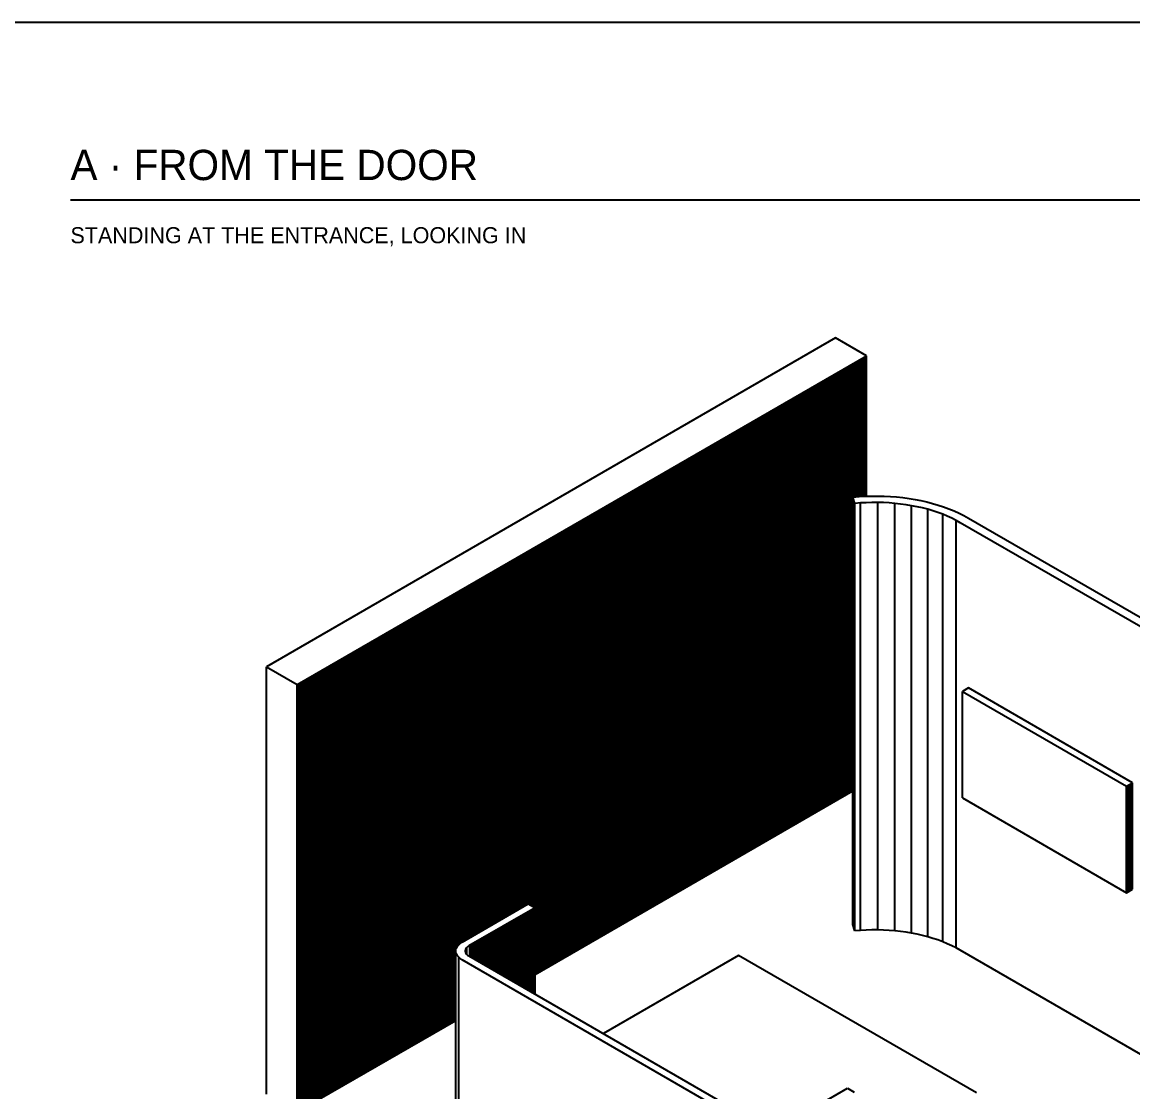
# Model space of a CAD drawing. Header units: inches. Extents: x 0.3 to 16.2, y 0.3 to 11.4.
# Drawn here: x 5.761 to 9.085, y 8.178 to 11.378 of the extents above; entities that cross this region are included whole.
import ezdxf

# ---------------------------------------------------------------- set-up
doc = ezdxf.new("R2010")
doc.units = ezdxf.units.IN
doc.header["$LTSCALE"] = 0.009843
doc.header["$MEASUREMENT"] = 0
doc.layers.add('GEOMETRY', color=7, linetype='Continuous')
doc.layers.add('TEXT', color=7, linetype='Continuous')

msp = doc.modelspace()

# ---------------------------------------------------------------- linework, layer by layer
at = {"layer": 'GEOMETRY'}
for p, q in [((5.9055, 10.8465), (10.7874, 10.8465)), ((8.1953, 10.4331), (6.4921, 9.4496)), ((8.2874, 10.3799), (8.1953, 10.4331)), ((6.5843, 9.3965), (8.2874, 10.3799)), ((6.5843, 9.3965), (8.2874, 10.3799)), ((8.2713, 9.9591), (8.2713, 10.3705)), ((8.2748, 9.9591), (8.2748, 10.3724)), ((8.278, 9.9594), (8.278, 10.3744)), ((8.2811, 9.9594), (8.2811, 10.376)), ((8.2843, 9.9598), (8.2843, 10.378)), ((8.2874, 9.9598), (8.2874, 10.3799)), ((8.2138, 9.0583), (8.2138, 10.3374)), ((8.2169, 9.0602), (8.2169, 10.3394)), ((8.2205, 9.0618), (8.2205, 10.3409)), ((8.2236, 9.0638), (8.2236, 10.3429)), ((8.2268, 9.0657), (8.2268, 10.3449)), ((8.2299, 9.0673), (8.2299, 10.3465)), ((8.2331, 9.0693), (8.2331, 10.3484)), ((8.2362, 9.0713), (8.2362, 10.3504)), ((8.2394, 9.0732), (8.2394, 10.352)), ((8.2425, 9.0748), (8.2425, 10.3539)), ((8.2457, 9.0768), (8.2457, 10.3559)), ((8.2492, 9.9571), (8.2492, 10.3575)), ((8.2524, 9.9575), (8.2524, 10.3594)), ((8.2555, 9.9579), (8.2555, 10.3614)), ((8.2587, 9.9579), (8.2587, 10.363)), ((8.2618, 9.9583), (8.2618, 10.365)), ((8.265, 9.9587), (8.265, 10.3669)), ((8.2681, 9.9587), (8.2681, 10.3685)), ((8.1563, 9.0252), (8.1563, 10.3039)), ((8.1594, 9.0268), (8.1594, 10.3059)), ((8.1626, 9.0287), (8.1626, 10.3079)), ((8.1661, 9.0307), (8.1661, 10.3098)), ((8.1693, 9.0323), (8.1693, 10.3114)), ((8.1724, 9.0343), (8.1724, 10.3134)), ((8.1756, 9.0362), (8.1756, 10.3154)), ((8.1787, 9.0382), (8.1787, 10.3169)), ((8.1819, 9.0398), (8.1819, 10.3189)), ((8.185, 9.0417), (8.185, 10.3209)), ((8.1882, 9.0437), (8.1882, 10.3224)), ((8.1913, 9.0453), (8.1913, 10.3244)), ((8.1949, 9.0472), (8.1949, 10.3264)), ((8.198, 9.0492), (8.198, 10.328)), ((8.2012, 9.0508), (8.2012, 10.3299)), ((8.2043, 9.0528), (8.2043, 10.3319)), ((8.2075, 9.0547), (8.2075, 10.3335)), ((8.2106, 9.0563), (8.2106, 10.3354)), ((8.0988, 8.9917), (8.0988, 10.2709)), ((8.102, 8.9937), (8.102, 10.2728)), ((8.1051, 8.9957), (8.1051, 10.2744)), ((8.1083, 8.9972), (8.1083, 10.2764)), ((8.1118, 8.9992), (8.1118, 10.2783)), ((8.115, 9.0012), (8.115, 10.2803)), ((8.1181, 9.0028), (8.1181, 10.2819)), ((8.1213, 9.0047), (8.1213, 10.2839)), ((8.1244, 9.0067), (8.1244, 10.2858)), ((8.1276, 9.0087), (8.1276, 10.2874)), ((8.1307, 9.0102), (8.1307, 10.2894)), ((8.1339, 9.0122), (8.1339, 10.2913)), ((8.137, 9.0142), (8.137, 10.2929)), ((8.1406, 9.0157), (8.1406, 10.2949)), ((8.1437, 9.0177), (8.1437, 10.2969)), ((8.1469, 9.0197), (8.1469, 10.2984)), ((8.15, 9.0213), (8.15, 10.3004)), ((8.1531, 9.0232), (8.1531, 10.3024)), ((8.0413, 8.9587), (8.0413, 10.2378)), ((8.0445, 8.9606), (8.0445, 10.2394)), ((8.0476, 8.9622), (8.0476, 10.2413)), ((8.0508, 8.9642), (8.0508, 10.2433)), ((8.0539, 8.9661), (8.0539, 10.2449)), ((8.0575, 8.9677), (8.0575, 10.2469)), ((8.0606, 8.9697), (8.0606, 10.2488)), ((8.0638, 8.9717), (8.0638, 10.2508)), ((8.0669, 8.9732), (8.0669, 10.2524)), ((8.0701, 8.9752), (8.0701, 10.2543)), ((8.0732, 8.9772), (8.0732, 10.2563)), ((8.0764, 8.9791), (8.0764, 10.2579)), ((8.0795, 8.9807), (8.0795, 10.2598)), ((8.0827, 8.9827), (8.0827, 10.2618)), ((8.0862, 8.9846), (8.0862, 10.2634)), ((8.0894, 8.9862), (8.0894, 10.2654)), ((8.0925, 8.9882), (8.0925, 10.2673)), ((8.0957, 8.9902), (8.0957, 10.2689)), ((7.9839, 8.9256), (7.9839, 10.2043)), ((7.987, 8.9272), (7.987, 10.2063)), ((7.9902, 8.9291), (7.9902, 10.2083)), ((7.9933, 8.9311), (7.9933, 10.2098)), ((7.9965, 8.9327), (7.9965, 10.2118)), ((7.9996, 8.9346), (7.9996, 10.2138)), ((8.0031, 8.9366), (8.0031, 10.2157)), ((8.0063, 8.9382), (8.0063, 10.2173)), ((8.0094, 8.9402), (8.0094, 10.2193)), ((8.0126, 8.9421), (8.0126, 10.2213)), ((8.0157, 8.9437), (8.0157, 10.2228)), ((8.0189, 8.9457), (8.0189, 10.2248)), ((8.022, 8.9476), (8.022, 10.2268)), ((8.0252, 8.9496), (8.0252, 10.2283)), ((8.0283, 8.9512), (8.0283, 10.2303)), ((8.0319, 8.9531), (8.0319, 10.2323)), ((8.035, 8.9551), (8.035, 10.2339)), ((8.0382, 8.9567), (8.0382, 10.2358)), ((7.9264, 8.8921), (7.9264, 10.1713)), ((7.9295, 8.8941), (7.9295, 10.1732)), ((7.9327, 8.8961), (7.9327, 10.1748)), ((7.9358, 8.8976), (7.9358, 10.1768)), ((7.939, 8.8996), (7.939, 10.1787)), ((7.9421, 8.9016), (7.9421, 10.1803)), ((7.9453, 8.9031), (7.9453, 10.1823)), ((7.9488, 8.9051), (7.9488, 10.1843)), ((7.952, 8.9071), (7.952, 10.1862)), ((7.9551, 8.9087), (7.9551, 10.1878)), ((7.9583, 8.9106), (7.9583, 10.1898)), ((7.9614, 8.9126), (7.9614, 10.1917)), ((7.9646, 8.9146), (7.9646, 10.1933)), ((7.9677, 8.9161), (7.9677, 10.1953)), ((7.9709, 8.9181), (7.9709, 10.1972)), ((7.974, 8.9201), (7.974, 10.1988)), ((7.9776, 8.9217), (7.9776, 10.2008)), ((7.9807, 8.9236), (7.9807, 10.2028)), ((7.8689, 8.8591), (7.8689, 10.1382)), ((7.872, 8.861), (7.872, 10.1398)), ((7.8752, 8.8626), (7.8752, 10.1417)), ((7.8783, 8.8646), (7.8783, 10.1437)), ((7.8815, 8.8665), (7.8815, 10.1453)), ((7.8846, 8.8681), (7.8846, 10.1472)), ((7.8878, 8.8701), (7.8878, 10.1492)), ((7.8909, 8.872), (7.8909, 10.1508)), ((7.8945, 8.8736), (7.8945, 10.1528)), ((7.8976, 8.8756), (7.8976, 10.1547)), ((7.9008, 8.8776), (7.9008, 10.1567)), ((7.9039, 8.8791), (7.9039, 10.1583)), ((7.9071, 8.8811), (7.9071, 10.1602)), ((7.9102, 8.8831), (7.9102, 10.1622)), ((7.9134, 8.885), (7.9134, 10.1638)), ((7.9165, 8.8866), (7.9165, 10.1657)), ((7.9201, 8.8886), (7.9201, 10.1677)), ((7.9232, 8.8906), (7.9232, 10.1693)), ((7.8114, 8.826), (7.8114, 10.1047)), ((7.8146, 8.8276), (7.8146, 10.1067)), ((7.8177, 8.8295), (7.8177, 10.1087)), ((7.8209, 8.8315), (7.8209, 10.1102)), ((7.824, 8.8331), (7.824, 10.1122)), ((7.8272, 8.835), (7.8272, 10.1142)), ((7.8303, 8.837), (7.8303, 10.1157)), ((7.8335, 8.8386), (7.8335, 10.1177)), ((7.8366, 8.8406), (7.8366, 10.1197)), ((7.8402, 8.8425), (7.8402, 10.1217)), ((7.8433, 8.8441), (7.8433, 10.1232)), ((7.8465, 8.8461), (7.8465, 10.1252)), ((7.8496, 8.848), (7.8496, 10.1272)), ((7.8528, 8.8496), (7.8528, 10.1287)), ((7.8559, 8.8516), (7.8559, 10.1307)), ((7.8591, 8.8535), (7.8591, 10.1327)), ((7.8622, 8.8555), (7.8622, 10.1343)), ((7.8657, 8.8571), (7.8657, 10.1362)), ((7.7535, 8.7925), (7.7535, 10.0717)), ((7.7571, 8.7945), (7.7571, 10.0736)), ((7.7602, 8.7965), (7.7602, 10.0752)), ((7.7634, 8.798), (7.7634, 10.0772)), ((7.7665, 8.8), (7.7665, 10.0791)), ((7.7697, 8.802), (7.7697, 10.0807)), ((7.7728, 8.8035), (7.7728, 10.0827)), ((7.776, 8.8055), (7.776, 10.0846)), ((7.7791, 8.8075), (7.7791, 10.0862)), ((7.7823, 8.8091), (7.7823, 10.0882)), ((7.7858, 8.811), (7.7858, 10.0902)), ((7.789, 8.813), (7.789, 10.0921)), ((7.7921, 8.8146), (7.7921, 10.0937)), ((7.7953, 8.8165), (7.7953, 10.0957)), ((7.7984, 8.8185), (7.7984, 10.0976)), ((7.8016, 8.8205), (7.8016, 10.0992)), ((7.8047, 8.822), (7.8047, 10.1012)), ((7.8079, 8.824), (7.8079, 10.1031)), ((7.6961, 8.7594), (7.6961, 10.0386)), ((7.6992, 8.7614), (7.6992, 10.0402)), ((7.7028, 8.763), (7.7028, 10.0421)), ((7.7059, 8.765), (7.7059, 10.0441)), ((7.7091, 8.7669), (7.7091, 10.0457)), ((7.7122, 8.7685), (7.7122, 10.0476)), ((7.7154, 8.7705), (7.7154, 10.0496)), ((7.7185, 8.7724), (7.7185, 10.0512)), ((7.7217, 8.774), (7.7217, 10.0531)), ((7.7248, 8.776), (7.7248, 10.0551)), ((7.728, 8.778), (7.728, 10.0567)), ((7.7315, 8.7795), (7.7315, 10.0587)), ((7.7346, 8.7815), (7.7346, 10.0606)), ((7.7378, 8.7835), (7.7378, 10.0626)), ((7.7409, 8.785), (7.7409, 10.0642)), ((7.7441, 8.787), (7.7441, 10.0661)), ((7.7472, 8.789), (7.7472, 10.0681)), ((7.7504, 8.7909), (7.7504, 10.0697)), ((7.6386, 8.726), (7.6386, 10.0051)), ((7.6417, 8.728), (7.6417, 10.0071)), ((7.6449, 8.7299), (7.6449, 10.0091)), ((7.6484, 8.7319), (7.6484, 10.0106)), ((7.6516, 8.7335), (7.6516, 10.0126)), ((7.6547, 8.7354), (7.6547, 10.0146)), ((7.6579, 8.7374), (7.6579, 10.0161)), ((7.661, 8.739), (7.661, 10.0181)), ((7.6642, 8.7409), (7.6642, 10.0201)), ((7.6673, 8.7429), (7.6673, 10.0217)), ((7.6705, 8.7445), (7.6705, 10.0236)), ((7.6736, 8.7465), (7.6736, 10.0256)), ((7.6772, 8.7484), (7.6772, 10.0272)), ((7.6803, 8.75), (7.6803, 10.0291)), ((7.6835, 8.752), (7.6835, 10.0311)), ((7.6866, 8.7539), (7.6866, 10.0331)), ((7.6898, 8.7555), (7.6898, 10.0346)), ((7.6929, 8.7575), (7.6929, 10.0366)), ((7.5811, 8.6929), (7.5811, 9.972)), ((7.5843, 8.6949), (7.5843, 9.974)), ((7.5874, 8.6969), (7.5874, 9.9756)), ((7.5906, 8.6984), (7.5906, 9.9776)), ((7.5941, 8.7004), (7.5941, 9.9795)), ((7.5972, 8.7024), (7.5972, 9.9811)), ((7.6004, 8.7039), (7.6004, 9.9831)), ((7.6035, 8.7059), (7.6035, 9.985)), ((7.6067, 8.7079), (7.6067, 9.9866)), ((7.6098, 8.7094), (7.6098, 9.9886)), ((7.613, 8.7114), (7.613, 9.9906)), ((7.6161, 8.7134), (7.6161, 9.9921)), ((7.6193, 8.715), (7.6193, 9.9941)), ((7.6228, 8.7169), (7.6228, 9.9961)), ((7.626, 8.7189), (7.626, 9.998)), ((7.6291, 8.7205), (7.6291, 9.9996)), ((7.6323, 8.7224), (7.6323, 10.0016)), ((7.6354, 8.7244), (7.6354, 10.0035)), ((7.5236, 8.6598), (7.5236, 9.939)), ((7.5268, 8.6614), (7.5268, 9.9406)), ((7.5299, 8.6634), (7.5299, 9.9425)), ((7.5331, 8.6654), (7.5331, 9.9445)), ((7.5362, 8.6673), (7.5362, 9.9461)), ((7.5398, 8.6689), (7.5398, 9.948)), ((7.5429, 8.6709), (7.5429, 9.95)), ((7.5461, 8.6728), (7.5461, 9.9516)), ((7.5492, 8.6744), (7.5492, 9.9535)), ((7.5524, 8.6764), (7.5524, 9.9555)), ((7.5555, 8.6783), (7.5555, 9.9571)), ((7.5587, 8.6799), (7.5587, 9.9591)), ((7.5618, 8.6819), (7.5618, 9.961)), ((7.5654, 8.6839), (7.5654, 9.9626)), ((7.5685, 8.6854), (7.5685, 9.9646)), ((7.5717, 8.6874), (7.5717, 9.9665)), ((7.5748, 8.6894), (7.5748, 9.9685)), ((7.578, 8.6909), (7.578, 9.9701)), ((8.2472, 9.9571), (8.2654, 9.9587)), ((8.2524, 9.9378), (8.2472, 9.9571)), ((8.2524, 9.9378), (8.2472, 9.9571)), ((8.2472, 8.678), (8.2472, 9.9571)), ((8.2697, 9.9394), (8.2524, 9.9378)), ((8.2697, 9.9394), (8.2524, 9.9378)), ((8.2524, 8.6587), (8.2524, 9.9378)), ((8.2524, 9.0803), (8.2524, 9.9378)), ((8.2654, 9.9587), (8.2843, 9.9598)), ((8.2866, 9.9402), (8.2697, 9.9394)), ((8.2866, 9.9402), (8.2697, 9.9394)), ((8.2697, 8.6602), (8.2697, 9.9394)), ((8.2843, 9.9598), (8.3031, 9.9602)), ((8.3039, 9.9409), (8.2866, 9.9402)), ((8.3039, 9.9409), (8.2866, 9.9402)), ((8.3031, 9.9602), (8.3217, 9.9602)), ((8.3213, 9.9409), (8.3039, 9.9409)), ((8.3213, 9.9409), (8.3039, 9.9409)), ((8.3386, 9.9406), (8.3213, 9.9409)), ((8.3386, 9.9406), (8.3213, 9.9409)), ((8.3213, 8.6618), (8.3213, 9.9409)), ((8.3217, 9.9602), (8.3406, 9.9598)), ((8.3555, 9.9394), (8.3386, 9.9406)), ((8.3555, 9.9394), (8.3386, 9.9406)), ((8.3406, 9.9598), (8.3594, 9.9591)), ((8.3724, 9.9382), (8.3555, 9.9394)), ((8.3724, 9.9382), (8.3555, 9.9394)), ((8.3594, 9.9591), (8.378, 9.9575)), ((8.3894, 9.9362), (8.3724, 9.9382)), ((8.3894, 9.9362), (8.3724, 9.9382)), ((8.3724, 8.6591), (8.3724, 9.9382)), ((8.378, 9.9575), (8.3965, 9.9555)), ((8.3965, 9.9555), (8.415, 9.9531)), ((8.415, 9.9531), (8.4331, 9.95)), ((8.4331, 9.95), (8.4508, 9.9465)), ((8.4508, 9.9465), (8.4685, 9.9425)), ((8.4685, 9.9425), (8.4854, 9.9378)), ((8.4854, 9.9378), (8.5024, 9.9331)), ((7.4661, 8.6264), (7.4661, 9.9055)), ((7.4693, 8.6283), (7.4693, 9.9075)), ((7.4724, 8.6303), (7.4724, 9.9094)), ((7.4756, 8.6319), (7.4756, 9.911)), ((7.4787, 8.6339), (7.4787, 9.913)), ((7.4819, 8.6358), (7.4819, 9.915)), ((7.4854, 8.6378), (7.4854, 9.9165)), ((7.4886, 8.6394), (7.4886, 9.9185)), ((7.4917, 8.6413), (7.4917, 9.9205)), ((7.4949, 8.6433), (7.4949, 9.922)), ((7.498, 8.6449), (7.498, 9.924)), ((7.5012, 8.6469), (7.5012, 9.926)), ((7.5043, 8.6488), (7.5043, 9.9276)), ((7.5075, 8.6504), (7.5075, 9.9295)), ((7.511, 8.6524), (7.511, 9.9315)), ((7.5142, 8.6543), (7.5142, 9.9331)), ((7.5173, 8.6559), (7.5173, 9.935)), ((7.5205, 8.6579), (7.5205, 9.937)), ((8.4063, 9.9339), (8.3894, 9.9362)), ((8.4063, 9.9339), (8.3894, 9.9362)), ((8.4228, 9.9311), (8.4063, 9.9339)), ((8.4228, 9.9311), (8.4063, 9.9339)), ((8.439, 9.928), (8.4228, 9.9311)), ((8.439, 9.928), (8.4228, 9.9311)), ((8.4228, 8.6524), (8.4228, 9.9311)), ((8.4551, 9.9244), (8.439, 9.928)), ((8.4551, 9.9244), (8.439, 9.928)), ((8.4709, 9.9205), (8.4551, 9.9244)), ((8.4709, 9.9205), (8.4551, 9.9244)), ((8.4862, 9.9157), (8.4709, 9.9205)), ((8.4862, 9.9157), (8.4709, 9.9205)), ((8.4709, 8.6413), (8.4709, 9.9205)), ((8.5012, 9.9106), (8.4862, 9.9157)), ((8.5012, 9.9106), (8.4862, 9.9157)), ((8.5157, 9.9055), (8.5012, 9.9106)), ((8.5157, 9.9055), (8.5012, 9.9106)), ((8.5024, 9.9331), (8.5185, 9.9276)), ((8.5295, 9.8996), (8.5157, 9.9055)), ((8.5295, 9.8996), (8.5157, 9.9055)), ((8.5157, 8.6264), (8.5157, 9.9055)), ((8.5185, 9.9276), (8.5346, 9.9217)), ((8.5346, 9.9217), (8.55, 9.9154)), ((8.55, 9.9154), (8.5646, 9.9087)), ((8.5646, 9.9087), (8.5791, 9.9016)), ((7.4087, 8.5933), (7.4087, 9.8724)), ((7.4118, 8.5953), (7.4118, 9.8744)), ((7.415, 8.5969), (7.415, 9.876)), ((7.4181, 8.5988), (7.4181, 9.878)), ((7.4213, 8.6008), (7.4213, 9.8799)), ((7.4244, 8.6028), (7.4244, 9.8815)), ((7.4276, 8.6043), (7.4276, 9.8835)), ((7.4311, 8.6063), (7.4311, 9.8854)), ((7.4343, 8.6083), (7.4343, 9.887)), ((7.4374, 8.6098), (7.4374, 9.889)), ((7.4406, 8.6118), (7.4406, 9.8909)), ((7.4437, 8.6138), (7.4437, 9.8925)), ((7.4469, 8.6154), (7.4469, 9.8945)), ((7.45, 8.6173), (7.45, 9.8965)), ((7.4531, 8.6193), (7.4531, 9.898)), ((7.4567, 8.6209), (7.4567, 9.9)), ((7.4598, 8.6228), (7.4598, 9.902)), ((7.463, 8.6248), (7.463, 9.9039)), ((8.5433, 9.8937), (8.5295, 9.8996)), ((8.5433, 9.8937), (8.5295, 9.8996)), ((8.5563, 9.887), (8.5433, 9.8937)), ((8.5563, 9.887), (8.5433, 9.8937)), ((8.5685, 9.8803), (8.5563, 9.887)), ((8.5685, 9.8803), (8.5563, 9.887)), ((8.5563, 8.6079), (8.5563, 9.887)), ((9.1087, 9.5685), (8.5685, 9.8803)), ((9.1087, 9.5685), (8.5685, 9.8803)), ((8.5791, 9.9016), (8.5925, 9.8941)), ((8.5925, 9.8941), (9.1327, 9.5823)), ((7.3512, 8.5602), (7.3512, 9.839)), ((7.3543, 8.5618), (7.3543, 9.8409)), ((7.3575, 8.5638), (7.3575, 9.8429)), ((7.3606, 8.5657), (7.3606, 9.8449)), ((7.3638, 8.5673), (7.3638, 9.8465)), ((7.3669, 8.5693), (7.3669, 9.8484)), ((7.3701, 8.5713), (7.3701, 9.8504)), ((7.3732, 8.5732), (7.3732, 9.852)), ((7.3768, 8.5748), (7.3768, 9.8539)), ((7.3799, 8.5768), (7.3799, 9.8559)), ((7.3831, 8.5787), (7.3831, 9.8575)), ((7.3862, 8.5803), (7.3862, 9.8594)), ((7.3894, 8.5823), (7.3894, 9.8614)), ((7.3925, 8.5843), (7.3925, 9.863)), ((7.3957, 8.5858), (7.3957, 9.865)), ((7.3988, 8.5878), (7.3988, 9.8669)), ((7.4024, 8.5898), (7.4024, 9.8685)), ((7.4055, 8.5913), (7.4055, 9.8705)), ((7.2937, 8.7295), (7.2937, 9.8059)), ((7.2969, 8.5287), (7.2969, 9.8079)), ((7.3, 8.5307), (7.3, 9.8094)), ((7.3031, 8.5323), (7.3031, 9.8114)), ((7.3063, 8.5343), (7.3063, 9.8134)), ((7.3094, 8.5362), (7.3094, 9.8154)), ((7.3126, 8.5378), (7.3126, 9.8169)), ((7.3157, 8.5398), (7.3157, 9.8189)), ((7.3189, 8.5417), (7.3189, 9.8209)), ((7.3224, 8.5437), (7.3224, 9.8224)), ((7.3256, 8.5453), (7.3256, 9.8244)), ((7.3287, 8.5472), (7.3287, 9.8264)), ((7.3319, 8.5492), (7.3319, 9.828)), ((7.335, 8.5508), (7.335, 9.8299)), ((7.3382, 8.5528), (7.3382, 9.8319)), ((7.3413, 8.5547), (7.3413, 9.8335)), ((7.3445, 8.5563), (7.3445, 9.8354)), ((7.348, 8.5583), (7.348, 9.8374)), ((7.2358, 8.7169), (7.2358, 9.7728)), ((7.2394, 8.7185), (7.2394, 9.7744)), ((7.2425, 8.7205), (7.2425, 9.7764)), ((7.2457, 8.7224), (7.2457, 9.7783)), ((7.2488, 8.724), (7.2488, 9.7803)), ((7.252, 8.726), (7.252, 9.7819)), ((7.2551, 8.728), (7.2551, 9.7839)), ((7.2583, 8.7295), (7.2583, 9.7858)), ((7.2614, 8.7315), (7.2614, 9.7874)), ((7.2646, 8.7335), (7.2646, 9.7894)), ((7.2681, 8.7354), (7.2681, 9.7913)), ((7.2713, 8.737), (7.2713, 9.7929)), ((7.2744, 8.739), (7.2744, 9.7949)), ((7.2776, 8.7386), (7.2776, 9.7969)), ((7.2807, 8.737), (7.2807, 9.7984)), ((7.2839, 8.735), (7.2839, 9.8004)), ((7.287, 8.7331), (7.287, 9.8024)), ((7.2902, 8.7315), (7.2902, 9.8039)), ((7.1783, 8.6835), (7.1783, 9.7394)), ((7.1815, 8.6854), (7.1815, 9.7413)), ((7.185, 8.6874), (7.185, 9.7433)), ((7.1882, 8.689), (7.1882, 9.7449)), ((7.1913, 8.6909), (7.1913, 9.7469)), ((7.1945, 8.6929), (7.1945, 9.7488)), ((7.1976, 8.6945), (7.1976, 9.7508)), ((7.2008, 8.6965), (7.2008, 9.7524)), ((7.2039, 8.6984), (7.2039, 9.7543)), ((7.2071, 8.7004), (7.2071, 9.7563)), ((7.2102, 8.702), (7.2102, 9.7579)), ((7.2138, 8.7039), (7.2138, 9.7598)), ((7.2169, 8.7059), (7.2169, 9.7618)), ((7.2201, 8.7075), (7.2201, 9.7634)), ((7.2232, 8.7094), (7.2232, 9.7654)), ((7.2264, 8.7114), (7.2264, 9.7673)), ((7.2295, 8.713), (7.2295, 9.7689)), ((7.2327, 8.715), (7.2327, 9.7709)), ((7.1209, 8.6504), (7.1209, 9.7063)), ((7.124, 8.6524), (7.124, 9.7083)), ((7.1272, 8.6539), (7.1272, 9.7098)), ((7.1307, 8.6559), (7.1307, 9.7118)), ((7.1339, 8.6579), (7.1339, 9.7138)), ((7.137, 8.6594), (7.137, 9.7154)), ((7.1402, 8.6614), (7.1402, 9.7173)), ((7.1433, 8.6634), (7.1433, 9.7193)), ((7.1465, 8.665), (7.1465, 9.7213)), ((7.1496, 8.6669), (7.1496, 9.7228)), ((7.1528, 8.6689), (7.1528, 9.7248)), ((7.1563, 8.6709), (7.1563, 9.7268)), ((7.1594, 8.6724), (7.1594, 9.7283)), ((7.1626, 8.6744), (7.1626, 9.7303)), ((7.1657, 8.6764), (7.1657, 9.7323)), ((7.1689, 8.678), (7.1689, 9.7339)), ((7.172, 8.6799), (7.172, 9.7358)), ((7.1752, 8.6819), (7.1752, 9.7378)), ((7.0634, 8.613), (7.0634, 9.6732)), ((7.0665, 8.6169), (7.0665, 9.6748)), ((7.0697, 8.6197), (7.0697, 9.6768)), ((7.0728, 8.6224), (7.0728, 9.6787)), ((7.0764, 8.6244), (7.0764, 9.6803)), ((7.0795, 8.6264), (7.0795, 9.6823)), ((7.0827, 8.6283), (7.0827, 9.6843)), ((7.0858, 8.6299), (7.0858, 9.6862)), ((7.089, 8.6319), (7.089, 9.6878)), ((7.0921, 8.6339), (7.0921, 9.6898)), ((7.0953, 8.6354), (7.0953, 9.6917)), ((7.0984, 8.6374), (7.0984, 9.6933)), ((7.102, 8.6394), (7.102, 9.6953)), ((7.1051, 8.6413), (7.1051, 9.6972)), ((7.1083, 8.6429), (7.1083, 9.6988)), ((7.1114, 8.6449), (7.1114, 9.7008)), ((7.1146, 8.6469), (7.1146, 9.7028)), ((7.1177, 8.6484), (7.1177, 9.7043)), ((7.0059, 8.361), (7.0059, 9.6398)), ((7.0091, 8.3626), (7.0091, 9.6417)), ((7.0122, 8.3646), (7.0122, 9.6437)), ((7.0154, 8.3665), (7.0154, 9.6453)), ((7.0185, 8.3681), (7.0185, 9.6472)), ((7.022, 8.3701), (7.022, 9.6492)), ((7.0252, 8.372), (7.0252, 9.6508)), ((7.0283, 8.3736), (7.0283, 9.6528)), ((7.0315, 8.3756), (7.0315, 9.6547)), ((7.0346, 8.3776), (7.0346, 9.6567)), ((7.0378, 8.3791), (7.0378, 9.6583)), ((7.0409, 8.3811), (7.0409, 9.6602)), ((7.0441, 8.3831), (7.0441, 9.6622)), ((7.0476, 8.385), (7.0476, 9.6638)), ((7.0508, 8.3866), (7.0508, 9.6657)), ((7.0539, 8.3886), (7.0539, 9.6677)), ((7.0571, 8.3906), (7.0571, 9.6693)), ((7.0602, 8.6067), (7.0602, 9.6713)), ((6.9484, 8.3276), (6.9484, 9.6067)), ((6.9516, 8.3295), (6.9516, 9.6087)), ((6.9547, 8.3315), (6.9547, 9.6102)), ((6.9579, 8.3331), (6.9579, 9.6122)), ((6.961, 8.335), (6.961, 9.6142)), ((6.9642, 8.337), (6.9642, 9.6157)), ((6.9677, 8.3386), (6.9677, 9.6177)), ((6.9709, 8.3406), (6.9709, 9.6197)), ((6.974, 8.3425), (6.974, 9.6213)), ((6.9772, 8.3441), (6.9772, 9.6232)), ((6.9803, 8.3461), (6.9803, 9.6252)), ((6.9835, 8.348), (6.9835, 9.6272)), ((6.9866, 8.3496), (6.9866, 9.6287)), ((6.9898, 8.3516), (6.9898, 9.6307)), ((6.9933, 8.3535), (6.9933, 9.6327)), ((6.9965, 8.3555), (6.9965, 9.6343)), ((6.9996, 8.3571), (6.9996, 9.6362)), ((7.0028, 8.3591), (7.0028, 9.6382)), ((6.8909, 8.2945), (6.8909, 9.5736)), ((6.8941, 8.2965), (6.8941, 9.5752)), ((6.8972, 8.298), (6.8972, 9.5772)), ((6.9004, 8.3), (6.9004, 9.5791)), ((6.9035, 8.302), (6.9035, 9.5807)), ((6.9067, 8.3035), (6.9067, 9.5827)), ((6.9098, 8.3055), (6.9098, 9.5846)), ((6.9134, 8.3075), (6.9134, 9.5862)), ((6.9165, 8.3091), (6.9165, 9.5882)), ((6.9197, 8.311), (6.9197, 9.5902)), ((6.9228, 8.313), (6.9228, 9.5917)), ((6.926, 8.3146), (6.926, 9.5937)), ((6.9291, 8.3165), (6.9291, 9.5957)), ((6.9323, 8.3185), (6.9323, 9.5976)), ((6.9354, 8.3201), (6.9354, 9.5992)), ((6.939, 8.322), (6.939, 9.6012)), ((6.9421, 8.324), (6.9421, 9.6031)), ((6.9453, 8.326), (6.9453, 9.6047)), ((6.8303, 8.2594), (6.8303, 9.5386)), ((6.8335, 8.2614), (6.8335, 9.5402)), ((6.8366, 8.263), (6.8366, 9.5421)), ((6.8398, 8.265), (6.8398, 9.5441)), ((6.8429, 8.2669), (6.8429, 9.5457)), ((6.8461, 8.2685), (6.8461, 9.5476)), ((6.8492, 8.2705), (6.8492, 9.5496)), ((6.8524, 8.2724), (6.8524, 9.5512)), ((6.8555, 8.274), (6.8555, 9.5531)), ((6.8591, 8.276), (6.8591, 9.5551)), ((6.8622, 8.278), (6.8622, 9.5567)), ((6.8654, 8.2795), (6.8654, 9.5587)), ((6.8685, 8.2815), (6.8685, 9.5606)), ((6.8717, 8.2835), (6.8717, 9.5626)), ((6.8748, 8.285), (6.8748, 9.5642)), ((6.878, 8.287), (6.878, 9.5661)), ((6.8811, 8.289), (6.8811, 9.5681)), ((6.8846, 8.2906), (6.8846, 9.5697)), ((6.8878, 8.2925), (6.8878, 9.5717)), ((6.776, 8.228), (6.776, 9.5071)), ((6.7791, 8.2299), (6.7791, 9.5091)), ((6.7823, 8.2319), (6.7823, 9.5106)), ((6.7854, 8.2335), (6.7854, 9.5126)), ((6.7886, 8.2354), (6.7886, 9.5146)), ((6.7917, 8.2374), (6.7917, 9.5161)), ((6.7949, 8.239), (6.7949, 9.5181)), ((6.798, 8.2409), (6.798, 9.5201)), ((6.8016, 8.2429), (6.8016, 9.5217)), ((6.8047, 8.2445), (6.8047, 9.5236)), ((6.8079, 8.2465), (6.8079, 9.5256)), ((6.811, 8.2484), (6.811, 9.5272)), ((6.8142, 8.25), (6.8142, 9.5291)), ((6.8173, 8.252), (6.8173, 9.5311)), ((6.8205, 8.2539), (6.8205, 9.5331)), ((6.8236, 8.2555), (6.8236, 9.5346)), ((6.8268, 8.2575), (6.8268, 9.5366)), ((6.7181, 8.1949), (6.7181, 9.474)), ((6.7217, 8.1965), (6.7217, 9.4756)), ((6.7248, 8.1984), (6.7248, 9.4776)), ((6.728, 8.2004), (6.728, 9.4795)), ((6.7311, 8.2024), (6.7311, 9.4811)), ((6.7343, 8.2039), (6.7343, 9.4831)), ((6.7374, 8.2059), (6.7374, 9.485)), ((6.7406, 8.2079), (6.7406, 9.4866)), ((6.7437, 8.2094), (6.7437, 9.4886)), ((6.7472, 8.2114), (6.7472, 9.4906)), ((6.7504, 8.2134), (6.7504, 9.4921)), ((6.7535, 8.215), (6.7535, 9.4941)), ((6.7567, 8.2169), (6.7567, 9.4961)), ((6.7598, 8.2189), (6.7598, 9.4976)), ((6.763, 8.2205), (6.763, 9.4996)), ((6.7661, 8.2224), (6.7661, 9.5016)), ((6.7693, 8.2244), (6.7693, 9.5035)), ((6.7724, 8.226), (6.7724, 9.5051)), ((6.4921, 9.4496), (6.5843, 9.3965)), ((6.4921, 9.4496), (6.5843, 9.3965)), ((6.4921, 8.1705), (6.4921, 9.4496)), ((6.6575, 8.1598), (6.6575, 9.439)), ((6.6606, 8.1614), (6.6606, 9.4406)), ((6.6638, 8.1634), (6.6638, 9.4425)), ((6.6673, 8.1654), (6.6673, 9.4445)), ((6.6705, 8.1673), (6.6705, 9.4461)), ((6.6736, 8.1689), (6.6736, 9.448)), ((6.6768, 8.1709), (6.6768, 9.45)), ((6.6799, 8.1728), (6.6799, 9.4516)), ((6.6831, 8.1744), (6.6831, 9.4535)), ((6.6862, 8.1764), (6.6862, 9.4555)), ((6.6894, 8.1783), (6.6894, 9.4571)), ((6.6929, 8.1799), (6.6929, 9.4591)), ((6.6961, 8.1819), (6.6961, 9.461)), ((6.6992, 8.1839), (6.6992, 9.4626)), ((6.7024, 8.1854), (6.7024, 9.4646)), ((6.7055, 8.1874), (6.7055, 9.4665)), ((6.7087, 8.1894), (6.7087, 9.4685)), ((6.7118, 8.1909), (6.7118, 9.4701)), ((6.715, 8.1929), (6.715, 9.472)), ((6.6031, 8.1283), (6.6031, 9.4075)), ((6.6063, 8.1303), (6.6063, 9.4094)), ((6.6094, 8.1319), (6.6094, 9.411)), ((6.613, 8.1339), (6.613, 9.413)), ((6.6161, 8.1358), (6.6161, 9.415)), ((6.6193, 8.1378), (6.6193, 9.4165)), ((6.6224, 8.1394), (6.6224, 9.4185)), ((6.6256, 8.1413), (6.6256, 9.4205)), ((6.6287, 8.1433), (6.6287, 9.422)), ((6.6319, 8.1449), (6.6319, 9.424)), ((6.635, 8.1469), (6.635, 9.426)), ((6.6386, 8.1488), (6.6386, 9.4276)), ((6.6417, 8.1504), (6.6417, 9.4295)), ((6.6449, 8.1524), (6.6449, 9.4315)), ((6.648, 8.1543), (6.648, 9.4331)), ((6.6512, 8.1559), (6.6512, 9.435)), ((6.6543, 8.1579), (6.6543, 9.437)), ((6.5843, 8.1173), (6.5843, 9.3965)), ((6.5874, 8.1193), (6.5874, 9.398)), ((6.5906, 8.1209), (6.5906, 9.4)), ((6.5937, 8.1228), (6.5937, 9.402)), ((6.5969, 8.1248), (6.5969, 9.4035)), ((6.6, 8.1264), (6.6, 9.4055)), ((8.5933, 9.3858), (8.5752, 9.3756)), ((8.5752, 9.3756), (9.0661, 9.0921)), ((8.5752, 9.3756), (9.0661, 9.0921)), ((8.5752, 9.0567), (8.5752, 9.3756)), ((9.0839, 9.1024), (8.5933, 9.3858)), ((7.2957, 8.5283), (8.2472, 9.0776)), ((9.0661, 9.0921), (9.0839, 9.1024)), ((9.0661, 9.0921), (9.0839, 9.1024)), ((9.0661, 8.7732), (9.0661, 9.0921)), ((9.0689, 8.7752), (9.0689, 9.0937)), ((9.072, 8.7768), (9.072, 9.0957)), ((9.0752, 8.7783), (9.0752, 9.0972)), ((9.078, 8.7803), (9.078, 9.0988)), ((9.0811, 8.7819), (9.0811, 9.1008)), ((9.0839, 8.7839), (9.0839, 9.1024)), ((8.5752, 9.0567), (9.0661, 8.7732)), ((9.0661, 8.7732), (9.0839, 8.7839)), ((7.0776, 8.6256), (7.2756, 8.7398)), ((7.2957, 8.7283), (7.0976, 8.6138)), ((7.2957, 8.7283), (7.0976, 8.6138)), ((7.2606, 8.4898), (7.2606, 8.7079)), ((7.2638, 8.4878), (7.2638, 8.7098)), ((7.2669, 8.4862), (7.2669, 8.7114)), ((7.2701, 8.4843), (7.2701, 8.7134)), ((7.2732, 8.4823), (7.2732, 8.7154)), ((7.2756, 8.7398), (7.2957, 8.7283)), ((7.2764, 8.4807), (7.2764, 8.7173)), ((7.2799, 8.4787), (7.2799, 8.7189)), ((7.2831, 8.4768), (7.2831, 8.7209)), ((7.2862, 8.4752), (7.2862, 8.7228)), ((7.2894, 8.4732), (7.2894, 8.7244)), ((7.2925, 8.4713), (7.2925, 8.7264)), ((7.2957, 8.4697), (7.2957, 8.7283)), ((7.2031, 8.5228), (7.2031, 8.6748)), ((7.2063, 8.5213), (7.2063, 8.6764)), ((7.2094, 8.5193), (7.2094, 8.6783)), ((7.2126, 8.5173), (7.2126, 8.6803)), ((7.2157, 8.5157), (7.2157, 8.6823)), ((7.2189, 8.5138), (7.2189, 8.6839)), ((7.2224, 8.5118), (7.2224, 8.6858)), ((7.2256, 8.5102), (7.2256, 8.6878)), ((7.2287, 8.5083), (7.2287, 8.6894)), ((7.2319, 8.5063), (7.2319, 8.6913)), ((7.235, 8.5047), (7.235, 8.6933)), ((7.2382, 8.5028), (7.2382, 8.6949)), ((7.2413, 8.5008), (7.2413, 8.6969)), ((7.2445, 8.4992), (7.2445, 8.6988)), ((7.2476, 8.4972), (7.2476, 8.7004)), ((7.2512, 8.4953), (7.2512, 8.7024)), ((7.2543, 8.4933), (7.2543, 8.7043)), ((7.2575, 8.4917), (7.2575, 8.7059)), ((8.2524, 8.6587), (8.2472, 8.678)), ((7.1457, 8.5563), (7.1457, 8.6413)), ((7.1488, 8.5543), (7.1488, 8.6433)), ((7.152, 8.5524), (7.152, 8.6453)), ((7.1551, 8.5508), (7.1551, 8.6472)), ((7.1583, 8.5488), (7.1583, 8.6488)), ((7.1614, 8.5469), (7.1614, 8.6508)), ((7.165, 8.5453), (7.165, 8.6528)), ((7.1681, 8.5433), (7.1681, 8.6543)), ((7.1713, 8.5413), (7.1713, 8.6563)), ((7.1744, 8.5398), (7.1744, 8.6583)), ((7.1776, 8.5378), (7.1776, 8.6598)), ((7.1807, 8.5358), (7.1807, 8.6618)), ((7.1839, 8.5339), (7.1839, 8.6638)), ((7.187, 8.5323), (7.187, 8.6654)), ((7.1902, 8.5303), (7.1902, 8.6673)), ((7.1937, 8.5283), (7.1937, 8.6693)), ((7.1969, 8.5268), (7.1969, 8.6709)), ((7.2, 8.5248), (7.2, 8.6728)), ((8.2697, 8.6602), (8.2524, 8.6587)), ((8.2866, 8.661), (8.2697, 8.6602)), ((8.3039, 8.6618), (8.2866, 8.661)), ((8.3213, 8.6618), (8.3039, 8.6618)), ((8.3386, 8.6614), (8.3213, 8.6618)), ((8.3555, 8.6606), (8.3386, 8.6614)), ((8.3724, 8.6591), (8.3555, 8.6606)), ((8.3894, 8.6575), (8.3724, 8.6591)), ((8.4063, 8.6551), (8.3894, 8.6575)), ((8.4228, 8.6524), (8.4063, 8.6551)), ((8.439, 8.6492), (8.4228, 8.6524)), ((8.4551, 8.6453), (8.439, 8.6492)), ((8.4709, 8.6413), (8.4551, 8.6453)), ((8.4862, 8.6366), (8.4709, 8.6413)), ((7.0591, 8.6039), (7.061, 8.6087)), ((7.061, 8.6087), (7.0638, 8.6134)), ((7.0638, 8.6134), (7.0673, 8.6177)), ((7.0673, 8.6177), (7.072, 8.6217)), ((7.072, 8.6217), (7.0776, 8.6256)), ((7.0917, 8.6094), (7.0898, 8.6071)), ((7.0917, 8.6094), (7.0898, 8.6071)), ((7.0945, 8.6118), (7.0917, 8.6094)), ((7.0945, 8.6118), (7.0917, 8.6094)), ((7.0917, 8.5882), (7.0917, 8.6094)), ((7.0976, 8.6138), (7.0945, 8.6118)), ((7.0976, 8.6138), (7.0945, 8.6118)), ((7.1008, 8.5819), (7.1008, 8.6157)), ((7.1039, 8.5803), (7.1039, 8.6177)), ((7.1075, 8.5783), (7.1075, 8.6193)), ((7.1106, 8.5764), (7.1106, 8.6213)), ((7.1138, 8.5748), (7.1138, 8.6232)), ((7.1169, 8.5728), (7.1169, 8.6248)), ((7.1201, 8.5709), (7.1201, 8.6268)), ((7.1232, 8.5689), (7.1232, 8.6287)), ((7.1264, 8.5673), (7.1264, 8.6303)), ((7.1295, 8.5654), (7.1295, 8.6323)), ((7.1327, 8.5634), (7.1327, 8.6343)), ((7.1362, 8.5618), (7.1362, 8.6358)), ((7.1394, 8.5598), (7.1394, 8.6378)), ((7.1425, 8.5579), (7.1425, 8.6398)), ((8.5012, 8.6319), (8.4862, 8.6366)), ((8.5157, 8.6264), (8.5012, 8.6319)), ((8.5295, 8.6205), (8.5157, 8.6264)), ((8.5433, 8.6146), (8.5295, 8.6205)), ((8.5563, 8.6079), (8.5433, 8.6146)), ((7.0587, 8.5988), (7.0591, 8.6039)), ((7.0591, 8.5941), (7.0587, 8.5988)), ((7.0591, 8.5941), (7.0587, 8.5988)), ((7.0587, 7.965), (7.0587, 8.5988)), ((7.061, 8.589), (7.0591, 8.5941)), ((7.061, 8.589), (7.0591, 8.5941)), ((7.0591, 7.9602), (7.0591, 8.5941)), ((7.0638, 8.5846), (7.061, 8.589)), ((7.0638, 8.5846), (7.061, 8.589)), ((7.0673, 8.5799), (7.0638, 8.5846)), ((7.0673, 8.5799), (7.0638, 8.5846)), ((7.072, 8.576), (7.0673, 8.5799)), ((7.072, 8.576), (7.0673, 8.5799)), ((7.0673, 7.9465), (7.0673, 8.5799)), ((7.0776, 8.5724), (7.072, 8.576)), ((7.0776, 8.5724), (7.072, 8.576)), ((7.0874, 8.6016), (7.087, 8.5988)), ((7.0874, 8.6016), (7.087, 8.5988)), ((7.087, 8.5988), (7.0874, 8.5961)), ((7.0882, 8.6043), (7.0874, 8.6016)), ((7.0882, 8.6043), (7.0874, 8.6016)), ((7.0874, 8.5961), (7.0874, 8.6016)), ((7.0874, 8.5961), (7.0882, 8.5933)), ((7.0898, 8.6071), (7.0882, 8.6043)), ((7.0898, 8.6071), (7.0882, 8.6043)), ((7.0882, 8.5933), (7.0898, 8.5906)), ((7.0898, 8.5906), (7.0917, 8.5882)), ((7.0917, 8.5882), (7.0945, 8.5858)), ((7.0945, 8.5858), (7.0976, 8.5839)), ((7.0976, 8.5839), (7.9811, 8.074)), ((7.9051, 8.585), (7.5004, 8.3516)), ((8.6169, 8.1744), (7.9051, 8.585)), ((8.5685, 8.6012), (8.5563, 8.6079)), ((9.1087, 8.2894), (8.5685, 8.6012)), ((7.961, 8.0622), (7.0776, 8.5724)), ((7.961, 8.0622), (7.0776, 8.5724)), ((6.5843, 8.1173), (7.0587, 8.3913)), ((8.0331, 8.074), (8.2311, 8.1882)), ((8.2311, 8.1882), (8.2512, 8.1768))]:
    msp.add_line(p, q, dxfattribs=at)
msp.add_lwpolyline([(0.315, 11.378), (16.2205, 11.378), (16.2205, 0.315), (0.315, 0.315), (0.315, 11.378)], dxfattribs=at)

# ---------------------------------------------------------------- texts
at = {"layer": 'TEXT'}
for s, height, p in [('A · FROM THE DOOR', 0.090709, (5.9055, 10.9055)), ('STANDING AT THE ENTRANCE, LOOKING IN', 0.048189, (5.9055, 10.7165))]:
    msp.add_text(s, height=height, dxfattribs=at).set_placement(p)

doc.saveas('drawing.dxf')
